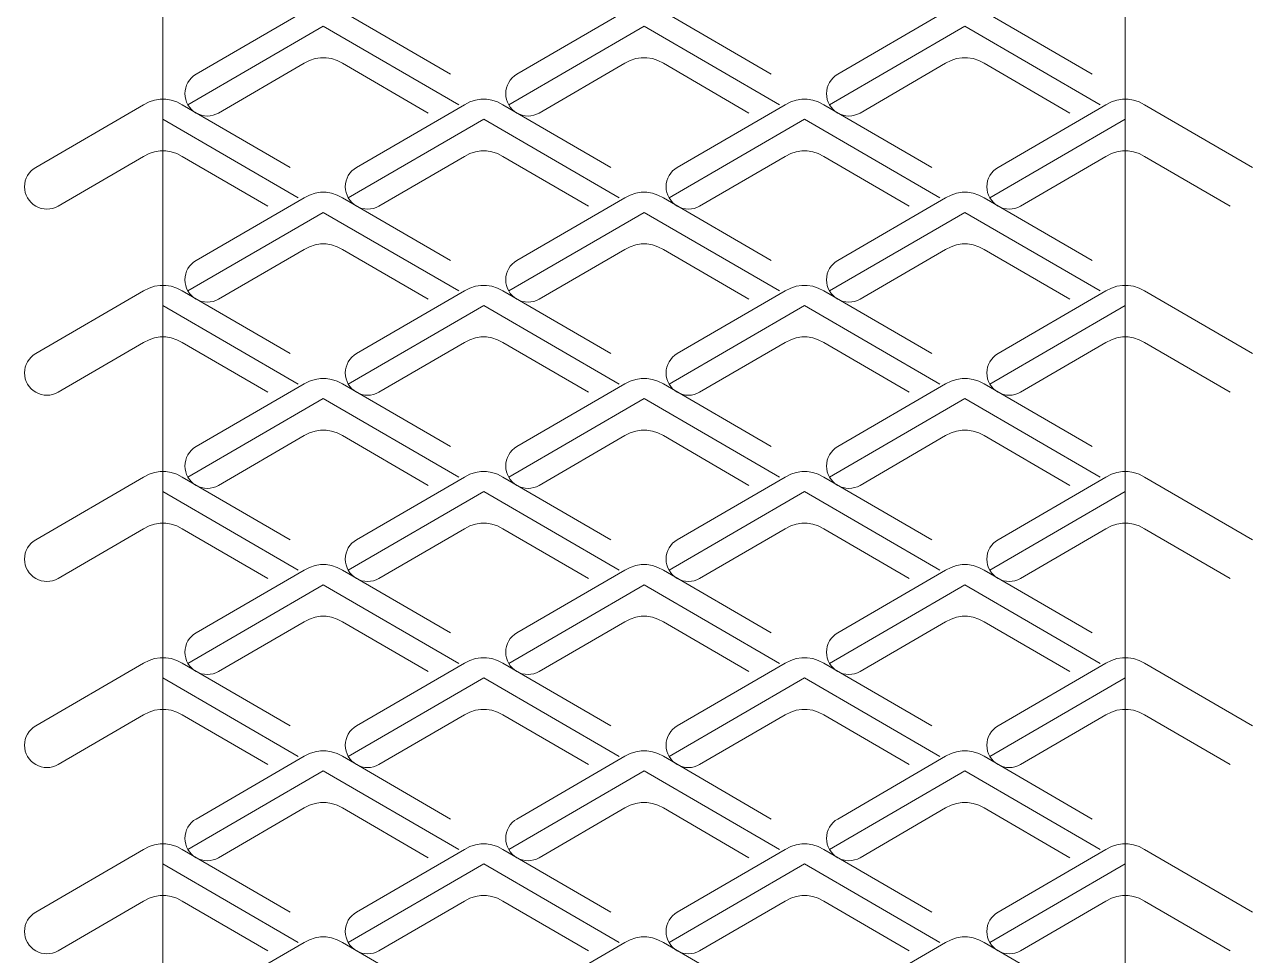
# Model space of a CAD drawing. Header units: metres. Extents: x -3 to 24, y 0 to 162.
# Drawn here: x -3.1 to 24.39, y 100.82 to 121.64 of the extents above; entities that cross this region are included whole.
import ezdxf

# ---------------------------------------------------------------- set-up
doc = ezdxf.new("R2010")
doc.units = ezdxf.units.M
doc.layers.add('TOP', color=1, linetype='Continuous', lineweight=0)

msp = doc.modelspace()

# ---------------------------------------------------------------- linework, layer by layer
at = {"layer": 'TOP'}
for p, q in [((0.743, 120.527), (3.158, 121.929)), ((4.022, 121.929), (6.437, 120.527)), ((7.923, 120.527), (10.338, 121.929)), ((11.202, 121.929), (13.617, 120.527)), ((15.103, 120.527), (17.518, 121.929)), ((18.382, 121.929), (20.797, 120.527)), ((0.56, 119.844), (3.59, 121.603)), ((3.59, 121.603), (6.62, 119.844)), ((7.74, 119.844), (10.77, 121.603)), ((10.77, 121.603), (13.8, 119.844)), ((14.92, 119.844), (17.95, 121.603)), ((17.95, 121.603), (20.98, 119.844)), ((1.243, 119.661), (3.158, 120.774)), ((3.158, 120.774), (3.281, 120.836)), ((3.281, 120.836), (3.405, 120.877)), ((3.405, 120.877), (3.528, 120.897)), ((3.528, 120.897), (3.652, 120.897)), ((3.652, 120.897), (3.775, 120.877)), ((3.775, 120.877), (3.899, 120.836)), ((3.899, 120.836), (4.022, 120.774)), ((4.022, 120.774), (5.937, 119.661)), ((8.423, 119.661), (10.338, 120.774)), ((10.338, 120.774), (10.461, 120.836)), ((10.461, 120.836), (10.585, 120.877)), ((10.585, 120.877), (10.708, 120.897)), ((10.708, 120.897), (10.832, 120.897)), ((10.832, 120.897), (10.955, 120.877)), ((10.955, 120.877), (11.079, 120.836)), ((11.079, 120.836), (11.202, 120.774)), ((11.202, 120.774), (13.117, 119.661)), ((15.603, 119.661), (17.518, 120.774)), ((17.518, 120.774), (17.641, 120.836)), ((17.641, 120.836), (17.765, 120.877)), ((17.765, 120.877), (17.888, 120.897)), ((17.888, 120.897), (18.012, 120.897)), ((18.012, 120.897), (18.135, 120.877)), ((18.135, 120.877), (18.259, 120.836)), ((18.259, 120.836), (18.382, 120.774)), ((18.382, 120.774), (20.297, 119.661)), ((-2.847, 118.445), (-0.432, 119.847)), ((-0.432, 119.847), (-0.309, 119.908)), ((-0.309, 119.908), (-0.185, 119.949)), ((-0.185, 119.949), (-0.062, 119.97)), ((-0.062, 119.97), (0.062, 119.97)), ((0.062, 119.97), (0.185, 119.949)), ((0.185, 119.949), (0.309, 119.908)), ((0.309, 119.908), (0.432, 119.847)), ((0.432, 119.847), (2.847, 118.445)), ((4.333, 118.445), (6.748, 119.847)), ((6.748, 119.847), (6.871, 119.908)), ((6.871, 119.908), (6.995, 119.949)), ((6.995, 119.949), (7.118, 119.97)), ((7.118, 119.97), (7.242, 119.97)), ((7.242, 119.97), (7.365, 119.949)), ((7.365, 119.949), (7.489, 119.908)), ((7.489, 119.908), (7.612, 119.847)), ((7.612, 119.847), (10.027, 118.445)), ((11.513, 118.445), (13.928, 119.847)), ((13.928, 119.847), (14.051, 119.908)), ((14.051, 119.908), (14.175, 119.949)), ((14.175, 119.949), (14.298, 119.97)), ((14.298, 119.97), (14.422, 119.97)), ((14.422, 119.97), (14.545, 119.949)), ((14.545, 119.949), (14.669, 119.908)), ((14.669, 119.908), (14.792, 119.847)), ((14.792, 119.847), (17.207, 118.445)), ((18.693, 118.445), (21.108, 119.847)), ((21.108, 119.847), (21.231, 119.908)), ((21.231, 119.908), (21.355, 119.949)), ((21.355, 119.949), (21.478, 119.97)), ((21.478, 119.97), (21.602, 119.97)), ((21.602, 119.97), (21.725, 119.949)), ((21.725, 119.949), (21.849, 119.908)), ((21.849, 119.908), (21.972, 119.847)), ((21.972, 119.847), (24.387, 118.445)), ((0, 119.521), (3.03, 117.762)), ((4.15, 117.762), (7.18, 119.521)), ((7.18, 119.521), (10.21, 117.762)), ((11.33, 117.762), (14.36, 119.521)), ((14.36, 119.521), (17.39, 117.762)), ((18.51, 117.762), (21.54, 119.521)), ((-0.432, 118.692), (-0.309, 118.753)), ((-0.309, 118.753), (-0.185, 118.794)), ((-0.185, 118.794), (-0.062, 118.815)), ((-0.062, 118.815), (0.062, 118.815)), ((0.062, 118.815), (0.185, 118.794)), ((0.185, 118.794), (0.309, 118.753)), ((0.309, 118.753), (0.432, 118.692)), ((6.748, 118.692), (6.871, 118.753)), ((6.871, 118.753), (6.995, 118.794)), ((6.995, 118.794), (7.118, 118.815)), ((7.118, 118.815), (7.242, 118.815)), ((7.242, 118.815), (7.365, 118.794)), ((7.365, 118.794), (7.489, 118.753)), ((7.489, 118.753), (7.612, 118.692)), ((13.928, 118.692), (14.051, 118.753)), ((14.051, 118.753), (14.175, 118.794)), ((14.175, 118.794), (14.298, 118.815)), ((14.298, 118.815), (14.422, 118.815)), ((14.422, 118.815), (14.545, 118.794)), ((14.545, 118.794), (14.669, 118.753)), ((14.669, 118.753), (14.792, 118.692)), ((21.108, 118.692), (21.231, 118.753)), ((21.231, 118.753), (21.355, 118.794)), ((21.355, 118.794), (21.478, 118.815)), ((21.478, 118.815), (21.602, 118.815)), ((21.602, 118.815), (21.725, 118.794)), ((21.725, 118.794), (21.849, 118.753)), ((21.849, 118.753), (21.972, 118.692)), ((-2.347, 117.579), (-0.432, 118.692)), ((0.432, 118.692), (2.347, 117.579)), ((4.833, 117.579), (6.748, 118.692)), ((7.612, 118.692), (9.527, 117.579)), ((12.013, 117.579), (13.928, 118.692)), ((14.792, 118.692), (16.707, 117.579)), ((19.193, 117.579), (21.108, 118.692)), ((21.972, 118.692), (23.887, 117.579)), ((0.743, 116.363), (3.158, 117.765)), ((3.158, 117.765), (3.281, 117.826)), ((3.281, 117.826), (3.405, 117.867)), ((3.405, 117.867), (3.528, 117.888)), ((3.528, 117.888), (3.652, 117.888)), ((3.652, 117.888), (3.775, 117.867)), ((3.775, 117.867), (3.899, 117.826)), ((3.899, 117.826), (4.022, 117.765)), ((4.022, 117.765), (6.437, 116.363)), ((7.923, 116.363), (10.338, 117.765)), ((10.338, 117.765), (10.461, 117.826)), ((10.461, 117.826), (10.585, 117.867)), ((10.585, 117.867), (10.708, 117.888)), ((10.708, 117.888), (10.832, 117.888)), ((10.832, 117.888), (10.955, 117.867)), ((10.955, 117.867), (11.079, 117.826)), ((11.079, 117.826), (11.202, 117.765)), ((11.202, 117.765), (13.617, 116.363)), ((15.103, 116.363), (17.518, 117.765)), ((17.518, 117.765), (17.641, 117.826)), ((17.641, 117.826), (17.765, 117.867)), ((17.765, 117.867), (17.888, 117.888)), ((17.888, 117.888), (18.012, 117.888)), ((18.012, 117.888), (18.135, 117.867)), ((18.135, 117.867), (18.259, 117.826)), ((18.259, 117.826), (18.382, 117.765)), ((18.382, 117.765), (20.797, 116.363)), ((0.56, 115.68), (3.59, 117.438)), ((3.59, 117.438), (6.62, 115.68)), ((7.74, 115.68), (10.77, 117.438)), ((10.77, 117.438), (13.8, 115.68)), ((14.92, 115.68), (17.95, 117.438)), ((17.95, 117.438), (20.98, 115.68)), ((1.243, 115.496), (3.158, 116.61)), ((3.158, 116.61), (3.281, 116.671)), ((3.281, 116.671), (3.405, 116.712)), ((3.405, 116.712), (3.528, 116.733)), ((3.528, 116.733), (3.652, 116.733)), ((3.652, 116.733), (3.775, 116.712)), ((3.775, 116.712), (3.899, 116.671)), ((3.899, 116.671), (4.022, 116.61)), ((4.022, 116.61), (5.937, 115.496)), ((8.423, 115.496), (10.338, 116.61)), ((10.338, 116.61), (10.461, 116.671)), ((10.461, 116.671), (10.585, 116.712)), ((10.585, 116.712), (10.708, 116.733)), ((10.708, 116.733), (10.832, 116.733)), ((10.832, 116.733), (10.955, 116.712)), ((10.955, 116.712), (11.079, 116.671)), ((11.079, 116.671), (11.202, 116.61)), ((11.202, 116.61), (13.117, 115.496)), ((15.603, 115.496), (17.518, 116.61)), ((17.518, 116.61), (17.641, 116.671)), ((17.641, 116.671), (17.765, 116.712)), ((17.765, 116.712), (17.888, 116.733)), ((17.888, 116.733), (18.012, 116.733)), ((18.012, 116.733), (18.135, 116.712)), ((18.135, 116.712), (18.259, 116.671)), ((18.259, 116.671), (18.382, 116.61)), ((18.382, 116.61), (20.297, 115.496)), ((-0.432, 115.682), (-0.309, 115.744)), ((-0.309, 115.744), (-0.185, 115.785)), ((-0.185, 115.785), (-0.062, 115.805)), ((-0.062, 115.805), (0.062, 115.805)), ((0.062, 115.805), (0.185, 115.785)), ((0.185, 115.785), (0.309, 115.744)), ((0.309, 115.744), (0.432, 115.682)), ((6.748, 115.682), (6.871, 115.744)), ((6.871, 115.744), (6.995, 115.785)), ((6.995, 115.785), (7.118, 115.805)), ((7.118, 115.805), (7.242, 115.805)), ((7.242, 115.805), (7.365, 115.785)), ((7.365, 115.785), (7.489, 115.744)), ((7.489, 115.744), (7.612, 115.682)), ((13.928, 115.682), (14.051, 115.744)), ((14.051, 115.744), (14.175, 115.785)), ((14.175, 115.785), (14.298, 115.805)), ((14.298, 115.805), (14.422, 115.805)), ((14.422, 115.805), (14.545, 115.785)), ((14.545, 115.785), (14.669, 115.744)), ((14.669, 115.744), (14.792, 115.682)), ((21.108, 115.682), (21.231, 115.744)), ((21.231, 115.744), (21.355, 115.785)), ((21.355, 115.785), (21.478, 115.805)), ((21.478, 115.805), (21.602, 115.805)), ((21.602, 115.805), (21.725, 115.785)), ((21.725, 115.785), (21.849, 115.744)), ((21.849, 115.744), (21.972, 115.682)), ((-2.847, 114.28), (-0.432, 115.682)), ((0.432, 115.682), (2.847, 114.28)), ((4.333, 114.28), (6.748, 115.682)), ((7.612, 115.682), (10.027, 114.28)), ((11.513, 114.28), (13.928, 115.682)), ((14.792, 115.682), (17.207, 114.28)), ((18.693, 114.28), (21.108, 115.682)), ((21.972, 115.682), (24.387, 114.28)), ((0, 115.356), (3.03, 113.597)), ((4.15, 113.597), (7.18, 115.356)), ((7.18, 115.356), (10.21, 113.597)), ((11.33, 113.597), (14.36, 115.356)), ((14.36, 115.356), (17.39, 113.597)), ((18.51, 113.597), (21.54, 115.356)), ((-0.309, 114.589), (-0.185, 114.63)), ((-0.185, 114.63), (-0.062, 114.651)), ((-0.062, 114.651), (0.062, 114.651)), ((0.062, 114.651), (0.185, 114.63)), ((0.185, 114.63), (0.309, 114.589)), ((6.871, 114.589), (6.995, 114.63)), ((6.995, 114.63), (7.118, 114.651)), ((7.118, 114.651), (7.242, 114.651)), ((7.242, 114.651), (7.365, 114.63)), ((7.365, 114.63), (7.489, 114.589)), ((14.051, 114.589), (14.175, 114.63)), ((14.175, 114.63), (14.298, 114.651)), ((14.298, 114.651), (14.422, 114.651)), ((14.422, 114.651), (14.545, 114.63)), ((14.545, 114.63), (14.669, 114.589)), ((21.231, 114.589), (21.355, 114.63)), ((21.355, 114.63), (21.478, 114.651)), ((21.478, 114.651), (21.602, 114.651)), ((21.602, 114.651), (21.725, 114.63)), ((21.725, 114.63), (21.849, 114.589)), ((-2.347, 113.414), (-0.432, 114.528)), ((-0.432, 114.528), (-0.309, 114.589)), ((0.309, 114.589), (0.432, 114.528)), ((0.432, 114.528), (2.347, 113.414)), ((4.833, 113.414), (6.748, 114.528)), ((6.748, 114.528), (6.871, 114.589)), ((7.489, 114.589), (7.612, 114.528)), ((7.612, 114.528), (9.527, 113.414)), ((12.013, 113.414), (13.928, 114.528)), ((13.928, 114.528), (14.051, 114.589)), ((14.669, 114.589), (14.792, 114.528)), ((14.792, 114.528), (16.707, 113.414)), ((19.193, 113.414), (21.108, 114.528)), ((21.108, 114.528), (21.231, 114.589)), ((21.849, 114.589), (21.972, 114.528)), ((21.972, 114.528), (23.887, 113.414)), ((0.743, 112.198), (3.158, 113.6)), ((3.158, 113.6), (3.281, 113.662)), ((3.281, 113.662), (3.405, 113.703)), ((3.405, 113.703), (3.528, 113.723)), ((3.528, 113.723), (3.652, 113.723)), ((3.652, 113.723), (3.775, 113.703)), ((3.775, 113.703), (3.899, 113.662)), ((3.899, 113.662), (4.022, 113.6)), ((4.022, 113.6), (6.437, 112.198)), ((7.923, 112.198), (10.338, 113.6)), ((10.338, 113.6), (10.461, 113.662)), ((10.461, 113.662), (10.585, 113.703)), ((10.585, 113.703), (10.708, 113.723)), ((10.708, 113.723), (10.832, 113.723)), ((10.832, 113.723), (10.955, 113.703)), ((10.955, 113.703), (11.079, 113.662)), ((11.079, 113.662), (11.202, 113.6)), ((11.202, 113.6), (13.617, 112.198)), ((15.103, 112.198), (17.518, 113.6)), ((17.518, 113.6), (17.641, 113.662)), ((17.641, 113.662), (17.765, 113.703)), ((17.765, 113.703), (17.888, 113.723)), ((17.888, 113.723), (18.012, 113.723)), ((18.012, 113.723), (18.135, 113.703)), ((18.135, 113.703), (18.259, 113.662)), ((18.259, 113.662), (18.382, 113.6)), ((18.382, 113.6), (20.797, 112.198)), ((0.56, 111.515), (3.59, 113.274)), ((3.59, 113.274), (6.62, 111.515)), ((7.74, 111.515), (10.77, 113.274)), ((10.77, 113.274), (13.8, 111.515)), ((14.92, 111.515), (17.95, 113.274)), ((17.95, 113.274), (20.98, 111.515)), ((1.243, 111.332), (3.158, 112.445)), ((3.158, 112.445), (3.281, 112.507)), ((3.281, 112.507), (3.405, 112.548)), ((3.405, 112.548), (3.528, 112.568)), ((3.528, 112.568), (3.652, 112.568)), ((3.652, 112.568), (3.775, 112.548)), ((3.775, 112.548), (3.899, 112.507)), ((3.899, 112.507), (4.022, 112.445)), ((4.022, 112.445), (5.937, 111.332)), ((8.423, 111.332), (10.338, 112.445)), ((10.338, 112.445), (10.461, 112.507)), ((10.461, 112.507), (10.585, 112.548)), ((10.585, 112.548), (10.708, 112.568)), ((10.708, 112.568), (10.832, 112.568)), ((10.832, 112.568), (10.955, 112.548)), ((10.955, 112.548), (11.079, 112.507)), ((11.079, 112.507), (11.202, 112.445)), ((11.202, 112.445), (13.117, 111.332)), ((15.603, 111.332), (17.518, 112.445)), ((17.518, 112.445), (17.641, 112.507)), ((17.641, 112.507), (17.765, 112.548)), ((17.765, 112.548), (17.888, 112.568)), ((17.888, 112.568), (18.012, 112.568)), ((18.012, 112.568), (18.135, 112.548)), ((18.135, 112.548), (18.259, 112.507)), ((18.259, 112.507), (18.382, 112.445)), ((18.382, 112.445), (20.297, 111.332)), ((-0.309, 111.58), (-0.185, 111.621)), ((-0.185, 111.621), (-0.062, 111.641)), ((-0.062, 111.641), (0.062, 111.641)), ((0.062, 111.641), (0.185, 111.621)), ((0.185, 111.621), (0.309, 111.58)), ((6.871, 111.58), (6.995, 111.621)), ((6.995, 111.621), (7.118, 111.641)), ((7.118, 111.641), (7.242, 111.641)), ((7.242, 111.641), (7.365, 111.621)), ((7.365, 111.621), (7.489, 111.58)), ((14.051, 111.58), (14.175, 111.621)), ((14.175, 111.621), (14.298, 111.641)), ((14.298, 111.641), (14.422, 111.641)), ((14.422, 111.641), (14.545, 111.621)), ((14.545, 111.621), (14.669, 111.58)), ((21.231, 111.58), (21.355, 111.621)), ((21.355, 111.621), (21.478, 111.641)), ((21.478, 111.641), (21.602, 111.641)), ((21.602, 111.641), (21.725, 111.621)), ((21.725, 111.621), (21.849, 111.58)), ((-2.847, 110.116), (-0.432, 111.518)), ((-0.432, 111.518), (-0.309, 111.58)), ((0.309, 111.58), (0.432, 111.518)), ((0.432, 111.518), (2.847, 110.116)), ((4.333, 110.116), (6.748, 111.518)), ((6.748, 111.518), (6.871, 111.58)), ((7.489, 111.58), (7.612, 111.518)), ((7.612, 111.518), (10.027, 110.116)), ((11.513, 110.116), (13.928, 111.518)), ((13.928, 111.518), (14.051, 111.58)), ((14.669, 111.58), (14.792, 111.518)), ((14.792, 111.518), (17.207, 110.116)), ((18.693, 110.116), (21.108, 111.518)), ((21.108, 111.518), (21.231, 111.58)), ((21.849, 111.58), (21.972, 111.518)), ((21.972, 111.518), (24.387, 110.116)), ((0, 111.192), (3.03, 109.433)), ((4.15, 109.433), (7.18, 111.192)), ((7.18, 111.192), (10.21, 109.433)), ((11.33, 109.433), (14.36, 111.192)), ((14.36, 111.192), (17.39, 109.433)), ((18.51, 109.433), (21.54, 111.192)), ((-0.185, 110.466), (-0.062, 110.486)), ((-0.062, 110.486), (0.062, 110.486)), ((0.062, 110.486), (0.185, 110.466)), ((6.995, 110.466), (7.118, 110.486)), ((7.118, 110.486), (7.242, 110.486)), ((7.242, 110.486), (7.365, 110.466)), ((14.175, 110.466), (14.298, 110.486)), ((14.298, 110.486), (14.422, 110.486)), ((14.422, 110.486), (14.545, 110.466)), ((21.355, 110.466), (21.478, 110.486)), ((21.478, 110.486), (21.602, 110.486)), ((21.602, 110.486), (21.725, 110.466)), ((-2.347, 109.25), (-0.432, 110.363)), ((-0.432, 110.363), (-0.309, 110.425)), ((-0.309, 110.425), (-0.185, 110.466)), ((0.185, 110.466), (0.309, 110.425)), ((0.309, 110.425), (0.432, 110.363)), ((0.432, 110.363), (2.347, 109.25)), ((4.833, 109.25), (6.748, 110.363)), ((6.748, 110.363), (6.871, 110.425)), ((6.871, 110.425), (6.995, 110.466)), ((7.365, 110.466), (7.489, 110.425)), ((7.489, 110.425), (7.612, 110.363)), ((7.612, 110.363), (9.527, 109.25)), ((12.013, 109.25), (13.928, 110.363)), ((13.928, 110.363), (14.051, 110.425)), ((14.051, 110.425), (14.175, 110.466)), ((14.545, 110.466), (14.669, 110.425)), ((14.669, 110.425), (14.792, 110.363)), ((14.792, 110.363), (16.707, 109.25)), ((19.193, 109.25), (21.108, 110.363)), ((21.108, 110.363), (21.231, 110.425)), ((21.231, 110.425), (21.355, 110.466)), ((21.725, 110.466), (21.849, 110.425)), ((21.849, 110.425), (21.972, 110.363)), ((21.972, 110.363), (23.887, 109.25)), ((0.743, 108.034), (3.158, 109.436)), ((3.158, 109.436), (3.281, 109.497)), ((3.281, 109.497), (3.405, 109.538)), ((3.405, 109.538), (3.528, 109.559)), ((3.528, 109.559), (3.652, 109.559)), ((3.652, 109.559), (3.775, 109.538)), ((3.775, 109.538), (3.899, 109.497)), ((3.899, 109.497), (4.022, 109.436)), ((4.022, 109.436), (6.437, 108.034)), ((7.923, 108.034), (10.338, 109.436)), ((10.338, 109.436), (10.461, 109.497)), ((10.461, 109.497), (10.585, 109.538)), ((10.585, 109.538), (10.708, 109.559)), ((10.708, 109.559), (10.832, 109.559)), ((10.832, 109.559), (10.955, 109.538)), ((10.955, 109.538), (11.079, 109.497)), ((11.079, 109.497), (11.202, 109.436)), ((11.202, 109.436), (13.617, 108.034)), ((15.103, 108.034), (17.518, 109.436)), ((17.518, 109.436), (17.641, 109.497)), ((17.641, 109.497), (17.765, 109.538)), ((17.765, 109.538), (17.888, 109.559)), ((17.888, 109.559), (18.012, 109.559)), ((18.012, 109.559), (18.135, 109.538)), ((18.135, 109.538), (18.259, 109.497)), ((18.259, 109.497), (18.382, 109.436)), ((18.382, 109.436), (20.797, 108.034)), ((0.56, 107.351), (3.59, 109.11)), ((3.59, 109.11), (6.62, 107.351)), ((7.74, 107.351), (10.77, 109.11)), ((10.77, 109.11), (13.8, 107.351)), ((14.92, 107.351), (17.95, 109.11)), ((17.95, 109.11), (20.98, 107.351)), ((3.158, 108.281), (3.281, 108.342)), ((3.281, 108.342), (3.405, 108.384)), ((3.405, 108.384), (3.528, 108.404)), ((3.528, 108.404), (3.652, 108.404)), ((3.652, 108.404), (3.775, 108.384)), ((3.775, 108.384), (3.899, 108.342)), ((3.899, 108.342), (4.022, 108.281)), ((10.338, 108.281), (10.461, 108.342)), ((10.461, 108.342), (10.585, 108.384)), ((10.585, 108.384), (10.708, 108.404)), ((10.708, 108.404), (10.832, 108.404)), ((10.832, 108.404), (10.955, 108.384)), ((10.955, 108.384), (11.079, 108.342)), ((11.079, 108.342), (11.202, 108.281)), ((17.518, 108.281), (17.641, 108.342)), ((17.641, 108.342), (17.765, 108.384)), ((17.765, 108.384), (17.888, 108.404)), ((17.888, 108.404), (18.012, 108.404)), ((18.012, 108.404), (18.135, 108.384)), ((18.135, 108.384), (18.259, 108.342)), ((18.259, 108.342), (18.382, 108.281)), ((1.243, 107.168), (3.158, 108.281)), ((4.022, 108.281), (5.937, 107.168)), ((8.423, 107.168), (10.338, 108.281)), ((11.202, 108.281), (13.117, 107.168)), ((15.603, 107.168), (17.518, 108.281)), ((18.382, 108.281), (20.297, 107.168)), ((-0.185, 107.456), (-0.062, 107.477)), ((-0.062, 107.477), (0.062, 107.477)), ((0.062, 107.477), (0.185, 107.456)), ((6.995, 107.456), (7.118, 107.477)), ((7.118, 107.477), (7.242, 107.477)), ((7.242, 107.477), (7.365, 107.456)), ((14.175, 107.456), (14.298, 107.477)), ((14.298, 107.477), (14.422, 107.477)), ((14.422, 107.477), (14.545, 107.456)), ((21.355, 107.456), (21.478, 107.477)), ((21.478, 107.477), (21.602, 107.477)), ((21.602, 107.477), (21.725, 107.456)), ((-2.847, 105.952), (-0.432, 107.354)), ((-0.432, 107.354), (-0.309, 107.415)), ((-0.309, 107.415), (-0.185, 107.456)), ((0.185, 107.456), (0.309, 107.415)), ((0.309, 107.415), (0.432, 107.354)), ((0.432, 107.354), (2.847, 105.952)), ((4.333, 105.952), (6.748, 107.354)), ((6.748, 107.354), (6.871, 107.415)), ((6.871, 107.415), (6.995, 107.456)), ((7.365, 107.456), (7.489, 107.415)), ((7.489, 107.415), (7.612, 107.354)), ((7.612, 107.354), (10.027, 105.952)), ((11.513, 105.952), (13.928, 107.354)), ((13.928, 107.354), (14.051, 107.415)), ((14.051, 107.415), (14.175, 107.456)), ((14.545, 107.456), (14.669, 107.415)), ((14.669, 107.415), (14.792, 107.354)), ((14.792, 107.354), (17.207, 105.952)), ((18.693, 105.952), (21.108, 107.354)), ((21.108, 107.354), (21.231, 107.415)), ((21.231, 107.415), (21.355, 107.456)), ((21.725, 107.456), (21.849, 107.415)), ((21.849, 107.415), (21.972, 107.354)), ((21.972, 107.354), (24.387, 105.952)), ((0, 107.027), (3.03, 105.269)), ((4.15, 105.269), (7.18, 107.027)), ((7.18, 107.027), (10.21, 105.269)), ((11.33, 105.269), (14.36, 107.027)), ((14.36, 107.027), (17.39, 105.269)), ((18.51, 105.269), (21.54, 107.027)), ((-2.347, 105.086), (-0.432, 106.199)), ((-0.432, 106.199), (-0.309, 106.26)), ((-0.309, 106.26), (-0.185, 106.301)), ((-0.185, 106.301), (-0.062, 106.322)), ((-0.062, 106.322), (0.062, 106.322)), ((0.062, 106.322), (0.185, 106.301)), ((0.185, 106.301), (0.309, 106.26)), ((0.309, 106.26), (0.432, 106.199)), ((0.432, 106.199), (2.347, 105.086)), ((4.833, 105.086), (6.748, 106.199)), ((6.748, 106.199), (6.871, 106.26)), ((6.871, 106.26), (6.995, 106.301)), ((6.995, 106.301), (7.118, 106.322)), ((7.118, 106.322), (7.242, 106.322)), ((7.242, 106.322), (7.365, 106.301)), ((7.365, 106.301), (7.489, 106.26)), ((7.489, 106.26), (7.612, 106.199)), ((7.612, 106.199), (9.527, 105.086)), ((12.013, 105.086), (13.928, 106.199)), ((13.928, 106.199), (14.051, 106.26)), ((14.051, 106.26), (14.175, 106.301)), ((14.175, 106.301), (14.298, 106.322)), ((14.298, 106.322), (14.422, 106.322)), ((14.422, 106.322), (14.545, 106.301)), ((14.545, 106.301), (14.669, 106.26)), ((14.669, 106.26), (14.792, 106.199)), ((14.792, 106.199), (16.707, 105.086)), ((19.193, 105.086), (21.108, 106.199)), ((21.108, 106.199), (21.231, 106.26)), ((21.231, 106.26), (21.355, 106.301)), ((21.355, 106.301), (21.478, 106.322)), ((21.478, 106.322), (21.602, 106.322)), ((21.602, 106.322), (21.725, 106.301)), ((21.725, 106.301), (21.849, 106.26)), ((21.849, 106.26), (21.972, 106.199)), ((21.972, 106.199), (23.887, 105.086)), ((0.743, 103.869), (3.158, 105.271)), ((3.158, 105.271), (3.281, 105.333)), ((3.281, 105.333), (3.405, 105.374)), ((3.405, 105.374), (3.528, 105.394)), ((3.528, 105.394), (3.652, 105.394)), ((3.652, 105.394), (3.775, 105.374)), ((3.775, 105.374), (3.899, 105.333)), ((3.899, 105.333), (4.022, 105.271)), ((4.022, 105.271), (6.437, 103.869)), ((7.923, 103.869), (10.338, 105.271)), ((10.338, 105.271), (10.461, 105.333)), ((10.461, 105.333), (10.585, 105.374)), ((10.585, 105.374), (10.708, 105.394)), ((10.708, 105.394), (10.832, 105.394)), ((10.832, 105.394), (10.955, 105.374)), ((10.955, 105.374), (11.079, 105.333)), ((11.079, 105.333), (11.202, 105.271)), ((11.202, 105.271), (13.617, 103.869)), ((15.103, 103.869), (17.518, 105.271)), ((17.518, 105.271), (17.641, 105.333)), ((17.641, 105.333), (17.765, 105.374)), ((17.765, 105.374), (17.888, 105.394)), ((17.888, 105.394), (18.012, 105.394)), ((18.012, 105.394), (18.135, 105.374)), ((18.135, 105.374), (18.259, 105.333)), ((18.259, 105.333), (18.382, 105.271)), ((18.382, 105.271), (20.797, 103.869)), ((0.56, 103.186), (3.59, 104.945)), ((3.59, 104.945), (6.62, 103.186)), ((7.74, 103.186), (10.77, 104.945)), ((10.77, 104.945), (13.8, 103.186)), ((14.92, 103.186), (17.95, 104.945)), ((17.95, 104.945), (20.98, 103.186)), ((3.158, 104.117), (3.281, 104.178)), ((3.281, 104.178), (3.405, 104.219)), ((3.405, 104.219), (3.528, 104.24)), ((3.528, 104.24), (3.652, 104.24)), ((3.652, 104.24), (3.775, 104.219)), ((3.775, 104.219), (3.899, 104.178)), ((3.899, 104.178), (4.022, 104.117)), ((10.338, 104.117), (10.461, 104.178)), ((10.461, 104.178), (10.585, 104.219)), ((10.585, 104.219), (10.708, 104.24)), ((10.708, 104.24), (10.832, 104.24)), ((10.832, 104.24), (10.955, 104.219)), ((10.955, 104.219), (11.079, 104.178)), ((11.079, 104.178), (11.202, 104.117)), ((17.518, 104.117), (17.641, 104.178)), ((17.641, 104.178), (17.765, 104.219)), ((17.765, 104.219), (17.888, 104.24)), ((17.888, 104.24), (18.012, 104.24)), ((18.012, 104.24), (18.135, 104.219)), ((18.135, 104.219), (18.259, 104.178)), ((18.259, 104.178), (18.382, 104.117)), ((1.243, 103.003), (3.158, 104.117)), ((4.022, 104.117), (5.937, 103.003)), ((8.423, 103.003), (10.338, 104.117)), ((11.202, 104.117), (13.117, 103.003)), ((15.603, 103.003), (17.518, 104.117)), ((18.382, 104.117), (20.297, 103.003)), ((-2.847, 101.787), (-0.432, 103.189)), ((-0.432, 103.189), (-0.309, 103.251)), ((-0.309, 103.251), (-0.185, 103.292)), ((-0.185, 103.292), (-0.062, 103.312)), ((-0.062, 103.312), (0.062, 103.312)), ((0.062, 103.312), (0.185, 103.292)), ((0.185, 103.292), (0.309, 103.251)), ((0.309, 103.251), (0.432, 103.189)), ((0.432, 103.189), (2.847, 101.787)), ((4.333, 101.787), (6.748, 103.189)), ((6.748, 103.189), (6.871, 103.251)), ((6.871, 103.251), (6.995, 103.292)), ((6.995, 103.292), (7.118, 103.312)), ((7.118, 103.312), (7.242, 103.312)), ((7.242, 103.312), (7.365, 103.292)), ((7.365, 103.292), (7.489, 103.251)), ((7.489, 103.251), (7.612, 103.189)), ((7.612, 103.189), (10.027, 101.787)), ((11.513, 101.787), (13.928, 103.189)), ((13.928, 103.189), (14.051, 103.251)), ((14.051, 103.251), (14.175, 103.292)), ((14.175, 103.292), (14.298, 103.312)), ((14.298, 103.312), (14.422, 103.312)), ((14.422, 103.312), (14.545, 103.292)), ((14.545, 103.292), (14.669, 103.251)), ((14.669, 103.251), (14.792, 103.189)), ((14.792, 103.189), (17.207, 101.787)), ((18.693, 101.787), (21.108, 103.189)), ((21.108, 103.189), (21.231, 103.251)), ((21.231, 103.251), (21.355, 103.292)), ((21.355, 103.292), (21.478, 103.312)), ((21.478, 103.312), (21.602, 103.312)), ((21.602, 103.312), (21.725, 103.292)), ((21.725, 103.292), (21.849, 103.251)), ((21.849, 103.251), (21.972, 103.189)), ((21.972, 103.189), (24.387, 101.787)), ((0, 102.863), (3.03, 101.104)), ((4.15, 101.104), (7.18, 102.863)), ((7.18, 102.863), (10.21, 101.104)), ((11.33, 101.104), (14.36, 102.863)), ((14.36, 102.863), (17.39, 101.104)), ((18.51, 101.104), (21.54, 102.863)), ((-2.347, 100.921), (-0.432, 102.034)), ((-0.432, 102.034), (-0.309, 102.096)), ((-0.309, 102.096), (-0.185, 102.137)), ((-0.185, 102.137), (-0.062, 102.157)), ((-0.062, 102.157), (0.062, 102.157)), ((0.062, 102.157), (0.185, 102.137)), ((0.185, 102.137), (0.309, 102.096)), ((0.309, 102.096), (0.432, 102.034)), ((0.432, 102.034), (2.347, 100.921)), ((4.833, 100.921), (6.748, 102.034)), ((6.748, 102.034), (6.871, 102.096)), ((6.871, 102.096), (6.995, 102.137)), ((6.995, 102.137), (7.118, 102.157)), ((7.118, 102.157), (7.242, 102.157)), ((7.242, 102.157), (7.365, 102.137)), ((7.365, 102.137), (7.489, 102.096)), ((7.489, 102.096), (7.612, 102.034)), ((7.612, 102.034), (9.527, 100.921)), ((12.013, 100.921), (13.928, 102.034)), ((13.928, 102.034), (14.051, 102.096)), ((14.051, 102.096), (14.175, 102.137)), ((14.175, 102.137), (14.298, 102.157)), ((14.298, 102.157), (14.422, 102.157)), ((14.422, 102.157), (14.545, 102.137)), ((14.545, 102.137), (14.669, 102.096)), ((14.669, 102.096), (14.792, 102.034)), ((14.792, 102.034), (16.707, 100.921)), ((19.193, 100.921), (21.108, 102.034)), ((21.108, 102.034), (21.231, 102.096)), ((21.231, 102.096), (21.355, 102.137)), ((21.355, 102.137), (21.478, 102.157)), ((21.478, 102.157), (21.602, 102.157)), ((21.602, 102.157), (21.725, 102.137)), ((21.725, 102.137), (21.849, 102.096)), ((21.849, 102.096), (21.972, 102.034)), ((21.972, 102.034), (23.887, 100.921)), ((3.158, 101.107), (3.281, 101.169)), ((3.281, 101.169), (3.405, 101.21)), ((3.405, 101.21), (3.528, 101.23)), ((3.528, 101.23), (3.652, 101.23)), ((3.652, 101.23), (3.775, 101.21)), ((3.775, 101.21), (3.899, 101.169)), ((3.899, 101.169), (4.022, 101.107)), ((10.338, 101.107), (10.461, 101.169)), ((10.461, 101.169), (10.585, 101.21)), ((10.585, 101.21), (10.708, 101.23)), ((10.708, 101.23), (10.832, 101.23)), ((10.832, 101.23), (10.955, 101.21)), ((10.955, 101.21), (11.079, 101.169)), ((11.079, 101.169), (11.202, 101.107)), ((17.518, 101.107), (17.641, 101.169)), ((17.641, 101.169), (17.765, 101.21)), ((17.765, 101.21), (17.888, 101.23)), ((17.888, 101.23), (18.012, 101.23)), ((18.012, 101.23), (18.135, 101.21)), ((18.135, 101.21), (18.259, 101.169)), ((18.259, 101.169), (18.382, 101.107)), ((0.743, 99.705), (3.158, 101.107)), ((4.022, 101.107), (6.437, 99.705)), ((7.923, 99.705), (10.338, 101.107)), ((11.202, 101.107), (13.617, 99.705)), ((15.103, 99.705), (17.518, 101.107)), ((18.382, 101.107), (20.797, 99.705))]:
    msp.add_line(p, q, dxfattribs=at)
msp.add_lwpolyline([(0, 0), (0, 162), (21.54, 162), (21.54, 0)], close=True, dxfattribs=at)
for centre in [(0.993, 120.094), (8.173, 120.094), (15.353, 120.094), (-2.597, 118.012), (4.583, 118.012), (11.763, 118.012), (18.943, 118.012), (0.993, 115.93), (8.173, 115.93), (15.353, 115.93), (-2.597, 113.847), (4.583, 113.847), (11.763, 113.847), (18.943, 113.847), (0.993, 111.765), (8.173, 111.765), (15.353, 111.765), (-2.597, 109.683), (4.583, 109.683), (11.763, 109.683), (18.943, 109.683), (0.993, 107.601), (8.173, 107.601), (15.353, 107.601), (-2.597, 105.519), (4.583, 105.519), (11.763, 105.519), (18.943, 105.519), (0.993, 103.436), (8.173, 103.436), (15.353, 103.436), (-2.597, 101.354), (4.583, 101.354), (11.763, 101.354), (18.943, 101.354)]:
    msp.add_arc(centre, 0.5, 120, 300, dxfattribs=at)

doc.saveas('drawing.dxf')
